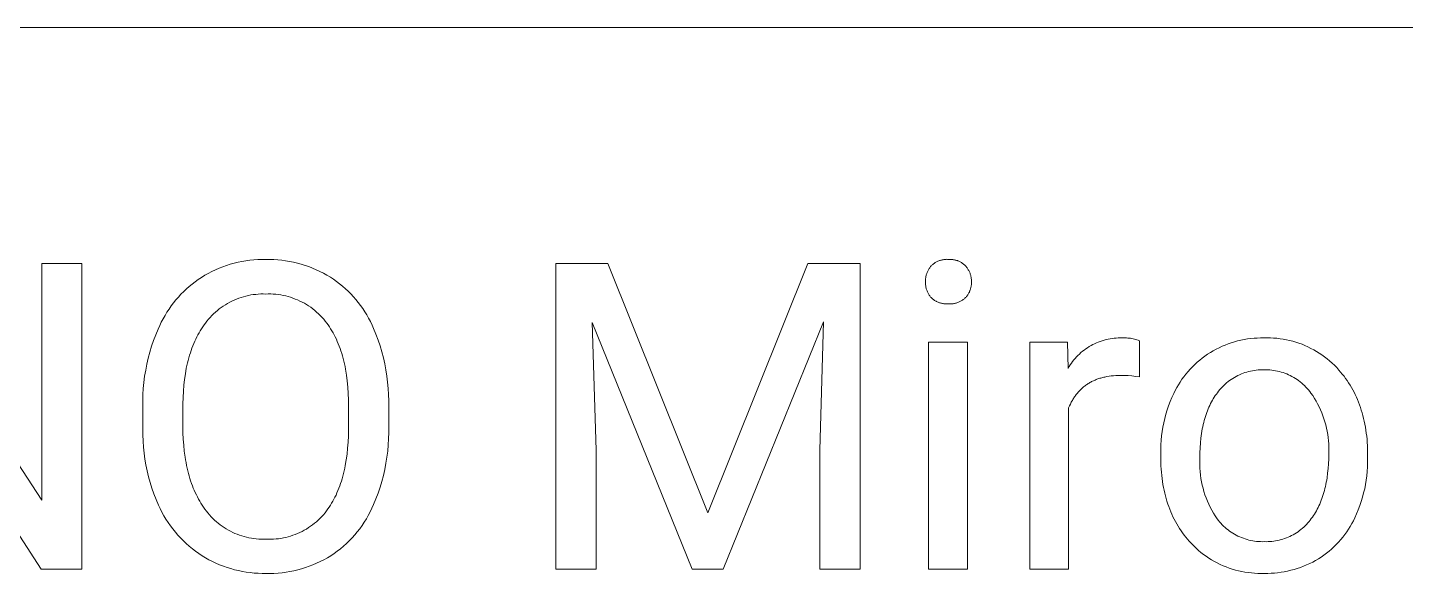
# Model space of a CAD drawing. Header units: millimetres. Extents: x 578 to 4608, y -138 to 2677.
# Drawn here: x 3459.9 to 3631.8, y 244.1 to 312.2 of the extents above; entities that cross this region are included whole.
import ezdxf

# ---------------------------------------------------------------- set-up
doc = ezdxf.new("R2010")
doc.units = ezdxf.units.MM
doc.header["$MEASUREMENT"] = 0
doc.layers.add('Domyślny', color=7, linetype='Continuous', true_color=0x000000)

msp = doc.modelspace()

# ---------------------------------------------------------------- linework, layer by layer
at = {"layer": 'Domyślny', "color": 18, "lineweight": 15, "true_color": 0x000000}
for p, q in [((4604.45, 312.23), (3085.22, 312.23)), ((3442.38, 282.76), (3461.65, 253.22)), ((3461.65, 253.22), (3461.65, 282.76)), ((3461.65, 282.76), (3466.65, 282.76)), ((3466.65, 282.76), (3466.65, 244.59)), ((3483.32, 281.98), (3483.78, 282.17)), ((3483.78, 282.17), (3484.24, 282.36)), ((3484.24, 282.36), (3484.71, 282.52)), ((3484.71, 282.52), (3485.18, 282.67)), ((3485.18, 282.67), (3485.66, 282.8)), ((3485.66, 282.8), (3486.14, 282.92)), ((3486.14, 282.92), (3486.63, 283.02)), ((3486.63, 283.02), (3487.12, 283.11)), ((3487.12, 283.11), (3487.61, 283.17)), ((3487.61, 283.17), (3488.11, 283.22)), ((3488.11, 283.22), (3488.6, 283.26)), ((3488.6, 283.26), (3489.1, 283.28)), ((3489.1, 283.28), (3489.6, 283.28)), ((3489.6, 283.28), (3490.09, 283.28)), ((3490.09, 283.28), (3490.59, 283.26)), ((3490.59, 283.26), (3491.09, 283.23)), ((3491.09, 283.23), (3491.59, 283.18)), ((3491.59, 283.18), (3492.08, 283.11)), ((3492.08, 283.11), (3492.57, 283.03)), ((3492.57, 283.03), (3493.06, 282.93)), ((3493.06, 282.93), (3493.55, 282.81)), ((3493.55, 282.81), (3494.03, 282.68)), ((3494.03, 282.68), (3494.5, 282.53)), ((3494.5, 282.53), (3494.98, 282.37)), ((3494.98, 282.37), (3495.44, 282.19)), ((3495.44, 282.19), (3495.9, 281.99)), ((3495.9, 281.99), (3496.35, 281.78)), ((3525.79, 244.58), (3525.79, 282.75)), ((3525.79, 282.75), (3532.29, 282.75)), ((3532.29, 282.75), (3544.77, 251.62)), ((3544.77, 251.62), (3557.24, 282.75)), ((3557.24, 282.75), (3563.77, 282.75)), ((3563.77, 282.75), (3563.77, 244.58)), ((3572.25, 281.89), (3572.29, 281.98)), ((3572.29, 281.98), (3572.34, 282.06)), ((3572.34, 282.06), (3572.39, 282.15)), ((3572.39, 282.15), (3572.45, 282.23)), ((3572.45, 282.23), (3572.51, 282.31)), ((3572.51, 282.31), (3572.57, 282.39)), ((3572.57, 282.39), (3572.63, 282.46)), ((3572.63, 282.46), (3572.7, 282.53)), ((3572.7, 282.53), (3572.77, 282.59)), ((3572.77, 282.59), (3572.84, 282.65)), ((3572.84, 282.65), (3572.91, 282.71)), ((3572.91, 282.71), (3572.99, 282.77)), ((3572.99, 282.77), (3573.07, 282.82)), ((3573.07, 282.82), (3573.15, 282.87)), ((3573.15, 282.87), (3573.23, 282.92)), ((3573.23, 282.92), (3573.31, 282.97)), ((3573.31, 282.97), (3573.4, 283.01)), ((3573.4, 283.01), (3573.48, 283.05)), ((3573.48, 283.05), (3573.57, 283.09)), ((3573.57, 283.09), (3573.66, 283.12)), ((3573.66, 283.12), (3573.75, 283.15)), ((3573.75, 283.15), (3573.84, 283.18)), ((3573.84, 283.18), (3573.93, 283.2)), ((3573.93, 283.2), (3574.02, 283.22)), ((3574.02, 283.22), (3574.12, 283.24)), ((3574.12, 283.24), (3574.21, 283.26)), ((3574.21, 283.26), (3574.3, 283.27)), ((3574.3, 283.27), (3574.4, 283.28)), ((3574.4, 283.28), (3574.49, 283.28)), ((3574.49, 283.28), (3574.59, 283.29)), ((3574.59, 283.29), (3574.68, 283.28)), ((3574.68, 283.28), (3574.78, 283.28)), ((3574.78, 283.28), (3574.87, 283.28)), ((3574.87, 283.28), (3574.97, 283.28)), ((3574.97, 283.28), (3575.06, 283.28)), ((3575.06, 283.28), (3575.16, 283.28)), ((3575.16, 283.28), (3575.25, 283.27)), ((3575.25, 283.27), (3575.35, 283.26)), ((3575.35, 283.26), (3575.44, 283.24)), ((3575.44, 283.24), (3575.53, 283.22)), ((3575.53, 283.22), (3575.62, 283.2)), ((3575.62, 283.2), (3575.72, 283.18)), ((3575.72, 283.18), (3575.81, 283.15)), ((3575.81, 283.15), (3575.9, 283.12)), ((3575.9, 283.12), (3575.98, 283.09)), ((3575.98, 283.09), (3576.07, 283.05)), ((3576.07, 283.05), (3576.16, 283.01)), ((3576.16, 283.01), (3576.24, 282.97)), ((3576.24, 282.97), (3576.33, 282.92)), ((3576.33, 282.92), (3576.41, 282.87)), ((3576.41, 282.87), (3576.49, 282.82)), ((3576.49, 282.82), (3576.56, 282.77)), ((3576.56, 282.77), (3576.64, 282.71)), ((3576.64, 282.71), (3576.72, 282.65)), ((3576.72, 282.65), (3576.79, 282.59)), ((3576.79, 282.59), (3576.86, 282.53)), ((3576.86, 282.53), (3576.93, 282.46)), ((3576.93, 282.46), (3576.99, 282.39)), ((3576.99, 282.39), (3577.05, 282.31)), ((3577.05, 282.31), (3577.11, 282.23)), ((3577.11, 282.23), (3577.17, 282.15)), ((3577.17, 282.15), (3577.22, 282.07)), ((3577.22, 282.07), (3577.27, 281.98)), ((3577.27, 281.98), (3577.32, 281.9)), ((3480.42, 280.2), (3480.79, 280.49)), ((3480.79, 280.49), (3481.18, 280.77)), ((3481.18, 280.77), (3481.57, 281.03)), ((3481.57, 281.03), (3482, 281.29)), ((3482, 281.29), (3482.43, 281.53)), ((3482.43, 281.53), (3482.87, 281.76)), ((3482.87, 281.76), (3483.32, 281.98)), ((3496.35, 281.78), (3496.8, 281.56)), ((3496.8, 281.56), (3497.23, 281.32)), ((3497.23, 281.32), (3497.66, 281.06)), ((3497.66, 281.06), (3498.06, 280.8)), ((3498.06, 280.8), (3498.44, 280.52)), ((3498.44, 280.52), (3498.82, 280.24)), ((3571.92, 280.67), (3571.93, 280.77)), ((3571.92, 280.57), (3571.92, 280.67)), ((3571.92, 280.47), (3571.92, 280.57)), ((3571.92, 280.38), (3571.92, 280.47)), ((3571.92, 280.28), (3571.92, 280.38)), ((3571.93, 280.18), (3571.92, 280.28)), ((3571.93, 280.77), (3571.94, 280.87)), ((3571.94, 280.87), (3571.95, 280.96)), ((3571.95, 280.96), (3571.96, 281.06)), ((3571.96, 281.06), (3571.98, 281.16)), ((3571.98, 281.16), (3572, 281.25)), ((3572, 281.25), (3572.03, 281.35)), ((3572.03, 281.35), (3572.06, 281.44)), ((3572.06, 281.44), (3572.09, 281.53)), ((3572.09, 281.53), (3572.12, 281.63)), ((3572.12, 281.63), (3572.16, 281.72)), ((3572.16, 281.72), (3572.2, 281.81)), ((3572.2, 281.81), (3572.25, 281.89)), ((3577.32, 281.9), (3577.37, 281.81)), ((3577.37, 281.81), (3577.41, 281.72)), ((3577.41, 281.72), (3577.45, 281.63)), ((3577.45, 281.63), (3577.48, 281.54)), ((3577.48, 281.54), (3577.52, 281.44)), ((3577.52, 281.44), (3577.55, 281.35)), ((3577.55, 281.35), (3577.57, 281.26)), ((3577.57, 281.26), (3577.59, 281.16)), ((3577.59, 281.16), (3577.61, 281.06)), ((3577.61, 281.06), (3577.63, 280.97)), ((3577.63, 280.97), (3577.64, 280.87)), ((3577.64, 280.87), (3577.65, 280.77)), ((3577.65, 280.77), (3577.66, 280.67)), ((3577.66, 280.67), (3577.66, 280.57)), ((3577.66, 280.57), (3577.66, 280.47)), ((3577.66, 280.47), (3577.66, 280.38)), ((3577.66, 280.38), (3577.66, 280.29)), ((3577.66, 280.29), (3577.66, 280.19)), ((3478.39, 278.21), (3478.7, 278.57)), ((3478.7, 278.57), (3479.02, 278.92)), ((3479.02, 278.92), (3479.36, 279.25)), ((3479.36, 279.25), (3479.7, 279.58)), ((3479.7, 279.58), (3480.05, 279.9)), ((3480.05, 279.9), (3480.42, 280.2)), ((3486.83, 278.62), (3486.53, 278.53)), ((3487.13, 278.7), (3486.83, 278.62)), ((3487.43, 278.77), (3487.13, 278.7)), ((3487.74, 278.83), (3487.43, 278.77)), ((3488.05, 278.88), (3487.74, 278.83)), ((3488.35, 278.91), (3488.05, 278.88)), ((3488.66, 278.94), (3488.35, 278.91)), ((3488.97, 278.96), (3488.66, 278.94)), ((3489.29, 278.96), (3488.97, 278.96)), ((3489.6, 278.95), (3489.29, 278.96)), ((3489.91, 278.96), (3489.6, 278.95)), ((3490.22, 278.96), (3489.91, 278.96)), ((3490.54, 278.94), (3490.22, 278.96)), ((3490.85, 278.92), (3490.54, 278.94)), ((3491.16, 278.88), (3490.85, 278.92)), ((3491.47, 278.84), (3491.16, 278.88)), ((3491.78, 278.78), (3491.47, 278.84)), ((3492.09, 278.71), (3491.78, 278.78)), ((3492.39, 278.63), (3492.09, 278.71)), ((3492.69, 278.54), (3492.39, 278.63)), ((3492.99, 278.44), (3492.69, 278.54)), ((3498.82, 280.24), (3499.18, 279.94)), ((3499.18, 279.94), (3499.54, 279.62)), ((3499.54, 279.62), (3499.88, 279.3)), ((3499.88, 279.3), (3500.21, 278.97)), ((3500.21, 278.97), (3500.54, 278.62)), ((3500.54, 278.62), (3500.85, 278.26)), ((3571.93, 280.08), (3571.93, 280.18)), ((3571.95, 279.99), (3571.93, 280.08)), ((3571.96, 279.89), (3571.95, 279.99)), ((3571.98, 279.8), (3571.96, 279.89)), ((3572, 279.7), (3571.98, 279.8)), ((3572.03, 279.61), (3572, 279.7)), ((3572.06, 279.51), (3572.03, 279.61)), ((3572.09, 279.42), (3572.06, 279.51)), ((3572.12, 279.33), (3572.09, 279.42)), ((3572.16, 279.24), (3572.12, 279.33)), ((3572.2, 279.15), (3572.16, 279.24)), ((3572.24, 279.06), (3572.2, 279.15)), ((3572.29, 278.98), (3572.24, 279.06)), ((3572.34, 278.89), (3572.29, 278.98)), ((3572.39, 278.81), (3572.34, 278.89)), ((3572.45, 278.73), (3572.39, 278.81)), ((3572.51, 278.65), (3572.45, 278.73)), ((3572.57, 278.58), (3572.51, 278.65)), ((3572.63, 278.5), (3572.57, 278.58)), ((3576.99, 278.57), (3576.93, 278.5)), ((3577.05, 278.64), (3576.99, 278.57)), ((3577.11, 278.72), (3577.05, 278.64)), ((3577.16, 278.79), (3577.11, 278.72)), ((3577.21, 278.87), (3577.16, 278.79)), ((3577.26, 278.95), (3577.21, 278.87)), ((3577.31, 279.03), (3577.26, 278.95)), ((3577.35, 279.12), (3577.31, 279.03)), ((3577.4, 279.2), (3577.35, 279.12)), ((3577.43, 279.29), (3577.4, 279.2)), ((3577.47, 279.37), (3577.43, 279.29)), ((3577.5, 279.46), (3577.47, 279.37)), ((3577.53, 279.55), (3577.5, 279.46)), ((3577.56, 279.64), (3577.53, 279.55)), ((3577.58, 279.73), (3577.56, 279.64)), ((3577.6, 279.82), (3577.58, 279.73)), ((3577.62, 279.91), (3577.6, 279.82)), ((3577.64, 280.01), (3577.62, 279.91)), ((3577.65, 280.1), (3577.64, 280.01)), ((3577.66, 280.19), (3577.65, 280.1)), ((3477.27, 276.68), (3477.53, 277.07)), ((3477.53, 277.07), (3477.81, 277.46)), ((3477.81, 277.46), (3478.09, 277.84)), ((3478.09, 277.84), (3478.39, 278.21)), ((3483.56, 276.9), (3483.32, 276.69)), ((3483.8, 277.09), (3483.56, 276.9)), ((3484.05, 277.28), (3483.8, 277.09)), ((3484.3, 277.45), (3484.05, 277.28)), ((3484.56, 277.62), (3484.3, 277.45)), ((3484.83, 277.78), (3484.56, 277.62)), ((3485.1, 277.93), (3484.83, 277.78)), ((3485.38, 278.07), (3485.1, 277.93)), ((3485.66, 278.2), (3485.38, 278.07)), ((3485.95, 278.32), (3485.66, 278.2)), ((3486.24, 278.43), (3485.95, 278.32)), ((3486.53, 278.53), (3486.24, 278.43)), ((3493.28, 278.33), (3492.99, 278.44)), ((3493.57, 278.21), (3493.28, 278.33)), ((3493.86, 278.08), (3493.57, 278.21)), ((3494.14, 277.94), (3493.86, 278.08)), ((3494.42, 277.79), (3494.14, 277.94)), ((3494.69, 277.63), (3494.42, 277.79)), ((3494.95, 277.47), (3494.69, 277.63)), ((3495.21, 277.29), (3494.95, 277.47)), ((3495.46, 277.1), (3495.21, 277.29)), ((3495.71, 276.91), (3495.46, 277.1)), ((3495.95, 276.7), (3495.71, 276.91)), ((3500.85, 278.26), (3501.14, 277.9)), ((3501.14, 277.9), (3501.43, 277.52)), ((3501.43, 277.52), (3501.7, 277.13)), ((3501.7, 277.13), (3501.96, 276.74)), ((3572.7, 278.44), (3572.63, 278.5)), ((3572.77, 278.38), (3572.7, 278.44)), ((3572.84, 278.32), (3572.77, 278.38)), ((3572.92, 278.26), (3572.84, 278.32)), ((3572.99, 278.2), (3572.92, 278.26)), ((3573.07, 278.15), (3572.99, 278.2)), ((3573.15, 278.1), (3573.07, 278.15)), ((3573.24, 278.06), (3573.15, 278.1)), ((3573.32, 278.01), (3573.24, 278.06)), ((3573.4, 277.97), (3573.32, 278.01)), ((3573.49, 277.93), (3573.4, 277.97)), ((3573.58, 277.9), (3573.49, 277.93)), ((3573.67, 277.87), (3573.58, 277.9)), ((3573.75, 277.84), (3573.67, 277.87)), ((3573.85, 277.81), (3573.75, 277.84)), ((3573.94, 277.79), (3573.85, 277.81)), ((3574.03, 277.77), (3573.94, 277.79)), ((3574.12, 277.75), (3574.03, 277.77)), ((3574.21, 277.74), (3574.12, 277.75)), ((3574.31, 277.73), (3574.21, 277.74)), ((3574.4, 277.72), (3574.31, 277.73)), ((3574.5, 277.72), (3574.4, 277.72)), ((3574.59, 277.72), (3574.5, 277.72)), ((3574.68, 277.72), (3574.59, 277.72)), ((3574.78, 277.72), (3574.68, 277.72)), ((3574.88, 277.72), (3574.78, 277.72)), ((3574.97, 277.72), (3574.88, 277.72)), ((3575.07, 277.72), (3574.97, 277.72)), ((3575.17, 277.72), (3575.07, 277.72)), ((3575.27, 277.73), (3575.17, 277.72)), ((3575.36, 277.74), (3575.27, 277.73)), ((3575.46, 277.76), (3575.36, 277.74)), ((3575.56, 277.78), (3575.46, 277.76)), ((3575.65, 277.8), (3575.56, 277.78)), ((3575.75, 277.82), (3575.65, 277.8)), ((3575.84, 277.85), (3575.75, 277.82)), ((3575.93, 277.88), (3575.84, 277.85)), ((3576.03, 277.92), (3575.93, 277.88)), ((3576.12, 277.96), (3576.03, 277.92)), ((3576.2, 278), (3576.12, 277.96)), ((3576.29, 278.04), (3576.2, 278)), ((3576.38, 278.09), (3576.29, 278.04)), ((3576.46, 278.14), (3576.38, 278.09)), ((3576.54, 278.19), (3576.46, 278.14)), ((3576.62, 278.25), (3576.54, 278.19)), ((3576.7, 278.31), (3576.62, 278.25)), ((3576.78, 278.37), (3576.7, 278.31)), ((3576.85, 278.44), (3576.78, 278.37)), ((3576.93, 278.5), (3576.85, 278.44)), ((3476.37, 275.01), (3476.57, 275.44)), ((3476.57, 275.44), (3476.79, 275.86)), ((3476.79, 275.86), (3477.03, 276.27)), ((3477.03, 276.27), (3477.27, 276.68)), ((3482.07, 275.32), (3481.9, 275.09)), ((3482.26, 275.56), (3482.07, 275.32)), ((3482.45, 275.8), (3482.26, 275.56)), ((3482.66, 276.04), (3482.45, 275.8)), ((3482.87, 276.26), (3482.66, 276.04)), ((3483.09, 276.48), (3482.87, 276.26)), ((3483.32, 276.69), (3483.09, 276.48)), ((3496.18, 276.49), (3495.95, 276.7)), ((3496.4, 276.27), (3496.18, 276.49)), ((3496.62, 276.04), (3496.4, 276.27)), ((3496.83, 275.81), (3496.62, 276.04)), ((3497.03, 275.57), (3496.83, 275.81)), ((3497.22, 275.32), (3497.03, 275.57)), ((3497.39, 275.09), (3497.22, 275.32)), ((3501.96, 276.74), (3502.21, 276.34)), ((3502.21, 276.34), (3502.44, 275.92)), ((3502.44, 275.92), (3502.66, 275.5)), ((3502.66, 275.5), (3502.87, 275.08)), ((3542.82, 244.58), (3530.33, 275.41)), ((3530.33, 275.41), (3530.83, 259.45)), ((3559.21, 275.49), (3546.68, 244.58)), ((3558.74, 259.45), (3559.21, 275.49)), ((3461.59, 244.59), (3442.38, 273.99)), ((3475.61, 273.15), (3475.88, 273.87)), ((3475.88, 273.87), (3476.18, 274.58)), ((3476.18, 274.58), (3476.37, 275.01)), ((3481, 273.6), (3480.87, 273.33)), ((3481.14, 273.86), (3481, 273.6)), ((3481.28, 274.12), (3481.14, 273.86)), ((3481.42, 274.37), (3481.28, 274.12)), ((3481.58, 274.62), (3481.42, 274.37)), ((3481.74, 274.86), (3481.58, 274.62)), ((3481.9, 275.09), (3481.74, 274.86)), ((3497.55, 274.85), (3497.39, 275.09)), ((3497.7, 274.61), (3497.55, 274.85)), ((3497.86, 274.37), (3497.7, 274.61)), ((3498, 274.11), (3497.86, 274.37)), ((3498.14, 273.85), (3498, 274.11)), ((3498.28, 273.59), (3498.14, 273.85)), ((3498.41, 273.31), (3498.28, 273.59)), ((3502.87, 275.08), (3503.06, 274.65)), ((3503.06, 274.65), (3503.35, 273.93)), ((3503.35, 273.93), (3503.62, 273.2)), ((3594.96, 273.36), (3595.21, 273.4)), ((3595.21, 273.4), (3595.47, 273.43)), ((3595.47, 273.43), (3595.72, 273.45)), ((3595.72, 273.45), (3595.98, 273.47)), ((3595.98, 273.47), (3596.23, 273.47)), ((3596.23, 273.47), (3596.48, 273.47)), ((3596.48, 273.47), (3596.65, 273.48)), ((3596.65, 273.48), (3596.82, 273.48)), ((3596.82, 273.48), (3596.99, 273.47)), ((3596.99, 273.47), (3597.16, 273.46)), ((3597.16, 273.46), (3597.33, 273.44)), ((3597.33, 273.44), (3597.49, 273.42)), ((3597.49, 273.42), (3597.66, 273.39)), ((3597.66, 273.39), (3597.83, 273.36)), ((3612.1, 273.34), (3612.51, 273.39)), ((3612.51, 273.39), (3612.92, 273.43)), ((3612.92, 273.43), (3613.33, 273.46)), ((3613.33, 273.46), (3613.74, 273.47)), ((3613.74, 273.47), (3614.15, 273.47)), ((3614.15, 273.47), (3614.56, 273.48)), ((3614.56, 273.48), (3614.96, 273.47)), ((3614.96, 273.47), (3615.37, 273.45)), ((3615.37, 273.45), (3615.77, 273.42)), ((3615.77, 273.42), (3616.17, 273.37)), ((3474.94, 270.94), (3475.14, 271.69)), ((3475.14, 271.69), (3475.36, 272.42)), ((3475.36, 272.42), (3475.61, 273.15)), ((3480.29, 271.91), (3480.19, 271.61)), ((3480.39, 272.21), (3480.29, 271.91)), ((3480.5, 272.5), (3480.39, 272.21)), ((3480.62, 272.78), (3480.5, 272.5)), ((3480.74, 273.06), (3480.62, 272.78)), ((3480.87, 273.33), (3480.74, 273.06)), ((3498.53, 273.03), (3498.41, 273.31)), ((3498.65, 272.75), (3498.53, 273.03)), ((3498.77, 272.46), (3498.65, 272.75)), ((3498.88, 272.16), (3498.77, 272.46)), ((3498.98, 271.85), (3498.88, 272.16)), ((3499.08, 271.54), (3498.98, 271.85)), ((3503.62, 273.2), (3503.86, 272.47)), ((3503.86, 272.47), (3504.08, 271.73)), ((3504.08, 271.73), (3504.28, 270.98)), ((3572.32, 244.59), (3572.32, 272.95)), ((3572.32, 272.95), (3577.17, 272.95)), ((3577.17, 272.95), (3577.17, 244.59)), ((3584.93, 244.59), (3584.93, 272.95)), ((3584.93, 272.95), (3589.64, 272.95)), ((3589.64, 272.95), (3589.72, 269.67)), ((3591.33, 271.63), (3591.52, 271.8)), ((3591.52, 271.8), (3591.72, 271.95)), ((3591.72, 271.95), (3591.93, 272.1)), ((3591.93, 272.1), (3592.14, 272.25)), ((3592.14, 272.25), (3592.36, 272.38)), ((3592.36, 272.38), (3592.58, 272.51)), ((3592.58, 272.51), (3592.8, 272.63)), ((3592.8, 272.63), (3593.03, 272.74)), ((3593.03, 272.74), (3593.26, 272.85)), ((3593.26, 272.85), (3593.49, 272.95)), ((3593.49, 272.95), (3593.73, 273.04)), ((3593.73, 273.04), (3593.97, 273.12)), ((3593.97, 273.12), (3594.22, 273.19)), ((3594.22, 273.19), (3594.46, 273.26)), ((3594.46, 273.26), (3594.71, 273.31)), ((3594.71, 273.31), (3594.96, 273.36)), ((3597.83, 273.36), (3597.99, 273.32)), ((3597.99, 273.32), (3598.15, 273.27)), ((3598.15, 273.27), (3598.31, 273.22)), ((3598.31, 273.22), (3598.47, 273.17)), ((3598.47, 273.17), (3598.63, 273.11)), ((3598.63, 273.11), (3598.63, 268.6)), ((3607.47, 271.66), (3607.83, 271.87)), ((3607.83, 271.87), (3608.19, 272.07)), ((3608.19, 272.07), (3608.56, 272.25)), ((3608.56, 272.25), (3608.93, 272.42)), ((3608.93, 272.42), (3609.31, 272.58)), ((3609.31, 272.58), (3609.7, 272.73)), ((3609.7, 272.73), (3610.09, 272.86)), ((3610.09, 272.86), (3610.48, 272.99)), ((3610.48, 272.99), (3610.88, 273.09)), ((3610.88, 273.09), (3611.28, 273.19)), ((3611.28, 273.19), (3611.69, 273.27)), ((3611.69, 273.27), (3612.1, 273.34)), ((3616.17, 273.37), (3616.57, 273.31)), ((3616.57, 273.31), (3616.97, 273.24)), ((3616.97, 273.24), (3617.36, 273.15)), ((3617.36, 273.15), (3617.76, 273.05)), ((3617.76, 273.05), (3618.14, 272.94)), ((3618.14, 272.94), (3618.53, 272.81)), ((3618.53, 272.81), (3618.91, 272.67)), ((3618.91, 272.67), (3619.28, 272.51)), ((3619.28, 272.51), (3619.65, 272.35)), ((3619.65, 272.35), (3620.01, 272.17)), ((3620.01, 272.17), (3620.37, 271.98)), ((3620.37, 271.98), (3620.72, 271.78)), ((3620.72, 271.78), (3621.06, 271.56)), ((3474.62, 269.44), (3474.77, 270.19)), ((3474.77, 270.19), (3474.94, 270.94)), ((3479.76, 270.02), (3479.69, 269.69)), ((3479.84, 270.35), (3479.76, 270.02)), ((3479.92, 270.67), (3479.84, 270.35)), ((3480, 270.99), (3479.92, 270.67)), ((3480.09, 271.3), (3480, 270.99)), ((3480.19, 271.61), (3480.09, 271.3)), ((3499.17, 271.23), (3499.08, 271.54)), ((3499.26, 270.91), (3499.17, 271.23)), ((3499.34, 270.58), (3499.26, 270.91)), ((3499.42, 270.24), (3499.34, 270.58)), ((3499.49, 269.9), (3499.42, 270.24)), ((3504.28, 270.98), (3504.45, 270.23)), ((3504.45, 270.23), (3504.59, 269.47)), ((3589.85, 269.89), (3589.99, 270.11)), ((3589.99, 270.11), (3590.13, 270.32)), ((3590.13, 270.32), (3590.28, 270.52)), ((3590.28, 270.52), (3590.44, 270.72)), ((3590.44, 270.72), (3590.61, 270.91)), ((3590.61, 270.91), (3590.78, 271.1)), ((3590.78, 271.1), (3590.95, 271.29)), ((3590.95, 271.29), (3591.14, 271.46)), ((3591.14, 271.46), (3591.33, 271.63)), ((3605.24, 269.87), (3605.53, 270.16)), ((3605.53, 270.16), (3605.83, 270.44)), ((3605.83, 270.44), (3606.15, 270.7)), ((3606.15, 270.7), (3606.46, 270.96)), ((3606.46, 270.96), (3606.79, 271.2)), ((3606.79, 271.2), (3607.13, 271.44)), ((3607.13, 271.44), (3607.47, 271.66)), ((3621.06, 271.56), (3621.4, 271.34)), ((3621.4, 271.34), (3621.73, 271.1)), ((3621.73, 271.1), (3622.05, 270.85)), ((3622.05, 270.85), (3622.36, 270.59)), ((3622.36, 270.59), (3622.66, 270.33)), ((3622.66, 270.33), (3622.95, 270.05)), ((3622.95, 270.05), (3623.24, 269.76)), ((3474.4, 267.92), (3474.49, 268.68)), ((3474.49, 268.68), (3474.62, 269.44)), ((3479.47, 268.29), (3479.38, 267.56)), ((3479.57, 269), (3479.47, 268.29)), ((3479.69, 269.69), (3479.57, 269)), ((3499.56, 269.55), (3499.49, 269.9)), ((3499.68, 268.84), (3499.56, 269.55)), ((3499.77, 268.1), (3499.68, 268.84)), ((3504.59, 269.47), (3504.72, 268.7)), ((3504.72, 268.7), (3504.81, 267.94)), ((3589.72, 269.67), (3589.85, 269.89)), ((3593.21, 268.26), (3593.1, 268.21)), ((3593.32, 268.31), (3593.21, 268.26)), ((3593.44, 268.35), (3593.32, 268.31)), ((3593.56, 268.39), (3593.44, 268.35)), ((3593.68, 268.43), (3593.56, 268.39)), ((3593.8, 268.46), (3593.68, 268.43)), ((3593.92, 268.5), (3593.8, 268.46)), ((3594.05, 268.53), (3593.92, 268.5)), ((3594.17, 268.56), (3594.05, 268.53)), ((3594.3, 268.59), (3594.17, 268.56)), ((3594.56, 268.64), (3594.3, 268.59)), ((3594.83, 268.69), (3594.56, 268.64)), ((3595.1, 268.72), (3594.83, 268.69)), ((3595.38, 268.75), (3595.1, 268.72)), ((3595.66, 268.77), (3595.38, 268.75)), ((3595.95, 268.78), (3595.66, 268.77)), ((3596.24, 268.79), (3595.95, 268.78)), ((3596.72, 268.78), (3596.24, 268.79)), ((3597.2, 268.76), (3596.72, 268.78)), ((3597.68, 268.72), (3597.2, 268.76)), ((3598.16, 268.67), (3597.68, 268.72)), ((3598.63, 268.6), (3598.16, 268.67)), ((3603.71, 267.96), (3603.93, 268.3)), ((3603.93, 268.3), (3604.17, 268.63)), ((3604.17, 268.63), (3604.43, 268.95)), ((3604.43, 268.95), (3604.69, 269.27)), ((3604.69, 269.27), (3604.96, 269.58)), ((3604.96, 269.58), (3605.24, 269.87)), ((3610.07, 268.29), (3609.88, 268.15)), ((3610.27, 268.42), (3610.07, 268.29)), ((3610.48, 268.54), (3610.27, 268.42)), ((3610.69, 268.66), (3610.48, 268.54)), ((3610.9, 268.77), (3610.69, 268.66)), ((3611.12, 268.87), (3610.9, 268.77)), ((3611.34, 268.97), (3611.12, 268.87)), ((3611.56, 269.06), (3611.34, 268.97)), ((3611.79, 269.14), (3611.56, 269.06)), ((3612.02, 269.21), (3611.79, 269.14)), ((3612.25, 269.27), (3612.02, 269.21)), ((3612.48, 269.33), (3612.25, 269.27)), ((3612.72, 269.37), (3612.48, 269.33)), ((3612.96, 269.41), (3612.72, 269.37)), ((3613.2, 269.44), (3612.96, 269.41)), ((3613.43, 269.47), (3613.2, 269.44)), ((3613.67, 269.48), (3613.43, 269.47)), ((3613.91, 269.49), (3613.67, 269.48)), ((3614.15, 269.49), (3613.91, 269.49)), ((3614.4, 269.49), (3614.15, 269.49)), ((3614.64, 269.48), (3614.4, 269.49)), ((3614.88, 269.47), (3614.64, 269.48)), ((3615.13, 269.45), (3614.88, 269.47)), ((3615.37, 269.42), (3615.13, 269.45)), ((3615.61, 269.38), (3615.37, 269.42)), ((3615.84, 269.33), (3615.61, 269.38)), ((3616.08, 269.27), (3615.84, 269.33)), ((3616.32, 269.21), (3616.08, 269.27)), ((3616.55, 269.14), (3616.32, 269.21)), ((3616.78, 269.06), (3616.55, 269.14)), ((3617, 268.97), (3616.78, 269.06)), ((3617.23, 268.87), (3617, 268.97)), ((3617.45, 268.77), (3617.23, 268.87)), ((3617.66, 268.66), (3617.45, 268.77)), ((3617.88, 268.54), (3617.66, 268.66)), ((3618.08, 268.41), (3617.88, 268.54)), ((3618.29, 268.28), (3618.08, 268.41)), ((3618.49, 268.14), (3618.29, 268.28)), ((3623.24, 269.76), (3623.51, 269.46)), ((3623.51, 269.46), (3623.73, 269.21)), ((3623.73, 269.21), (3623.94, 268.95)), ((3623.94, 268.95), (3624.15, 268.68)), ((3624.15, 268.68), (3624.35, 268.42)), ((3624.35, 268.42), (3624.54, 268.14)), ((3474.27, 266.39), (3474.32, 267.15)), ((3474.32, 267.15), (3474.4, 267.92)), ((3479.32, 266.81), (3479.28, 266.03)), ((3479.38, 267.56), (3479.32, 266.81)), ((3499.85, 267.34), (3499.77, 268.1)), ((3499.9, 266.55), (3499.85, 267.34)), ((3499.93, 265.74), (3499.9, 266.55)), ((3504.81, 267.94), (3504.88, 267.17)), ((3504.88, 267.17), (3504.93, 266.4)), ((3590.89, 266.59), (3590.81, 266.5)), ((3590.97, 266.69), (3590.89, 266.59)), ((3591.05, 266.78), (3590.97, 266.69)), ((3591.13, 266.86), (3591.05, 266.78)), ((3591.22, 266.95), (3591.13, 266.86)), ((3591.3, 267.04), (3591.22, 266.95)), ((3591.39, 267.12), (3591.3, 267.04)), ((3591.48, 267.2), (3591.39, 267.12)), ((3591.57, 267.28), (3591.48, 267.2)), ((3591.66, 267.35), (3591.57, 267.28)), ((3591.75, 267.43), (3591.66, 267.35)), ((3591.85, 267.5), (3591.75, 267.43)), ((3591.94, 267.57), (3591.85, 267.5)), ((3592.04, 267.64), (3591.94, 267.57)), ((3592.14, 267.71), (3592.04, 267.64)), ((3592.24, 267.77), (3592.14, 267.71)), ((3592.34, 267.83), (3592.24, 267.77)), ((3592.44, 267.89), (3592.34, 267.83)), ((3592.55, 267.95), (3592.44, 267.89)), ((3592.66, 268.01), (3592.55, 267.95)), ((3592.76, 268.06), (3592.66, 268.01)), ((3592.87, 268.12), (3592.76, 268.06)), ((3592.98, 268.17), (3592.87, 268.12)), ((3593.1, 268.21), (3592.98, 268.17)), ((3602.68, 266.03), (3602.91, 266.53)), ((3602.91, 266.53), (3603.09, 266.9)), ((3603.09, 266.9), (3603.28, 267.26)), ((3603.28, 267.26), (3603.49, 267.61)), ((3603.49, 267.61), (3603.71, 267.96)), ((3608.36, 266.63), (3608.22, 266.45)), ((3608.5, 266.82), (3608.36, 266.63)), ((3608.65, 267.01), (3608.5, 266.82)), ((3608.81, 267.19), (3608.65, 267.01)), ((3608.97, 267.36), (3608.81, 267.19)), ((3609.14, 267.53), (3608.97, 267.36)), ((3609.32, 267.7), (3609.14, 267.53)), ((3609.5, 267.85), (3609.32, 267.7)), ((3609.69, 268.01), (3609.5, 267.85)), ((3609.88, 268.15), (3609.69, 268.01)), ((3618.68, 267.99), (3618.49, 268.14)), ((3618.87, 267.83), (3618.68, 267.99)), ((3619.05, 267.67), (3618.87, 267.83)), ((3619.23, 267.51), (3619.05, 267.67)), ((3619.4, 267.33), (3619.23, 267.51)), ((3619.56, 267.16), (3619.4, 267.33)), ((3619.72, 266.97), (3619.56, 267.16)), ((3619.87, 266.78), (3619.72, 266.97)), ((3620.02, 266.59), (3619.87, 266.78)), ((3620.25, 266.26), (3620.02, 266.59)), ((3624.54, 268.14), (3624.73, 267.86)), ((3624.73, 267.86), (3624.91, 267.58)), ((3624.91, 267.58), (3625.08, 267.29)), ((3625.08, 267.29), (3625.24, 267)), ((3625.24, 267), (3625.4, 266.7)), ((3625.4, 266.7), (3625.55, 266.39)), ((3474.25, 265.62), (3474.27, 266.39)), ((3474.26, 264.85), (3474.25, 265.62)), ((3474.26, 262.1), (3474.26, 264.85)), ((3479.28, 266.03), (3479.26, 265.24)), ((3479.26, 265.24), (3479.26, 262.43)), ((3499.94, 264.9), (3499.93, 265.74)), ((3499.94, 262.07), (3499.94, 264.9)), ((3504.93, 266.4), (3504.95, 265.62)), ((3504.95, 265.62), (3504.95, 264.85)), ((3504.95, 264.85), (3504.95, 262.43)), ((3589.88, 264.97), (3589.77, 264.72)), ((3590, 265.21), (3589.88, 264.97)), ((3590.12, 265.45), (3590, 265.21)), ((3590.18, 265.56), (3590.12, 265.45)), ((3590.25, 265.67), (3590.18, 265.56)), ((3590.31, 265.78), (3590.25, 265.67)), ((3590.38, 265.89), (3590.31, 265.78)), ((3590.45, 266), (3590.38, 265.89)), ((3590.52, 266.1), (3590.45, 266)), ((3590.59, 266.2), (3590.52, 266.1)), ((3590.66, 266.3), (3590.59, 266.2)), ((3590.74, 266.4), (3590.66, 266.3)), ((3590.81, 266.5), (3590.74, 266.4)), ((3602.09, 264.48), (3602.27, 265)), ((3602.27, 265), (3602.47, 265.52)), ((3602.47, 265.52), (3602.68, 266.03)), ((3607.29, 264.83), (3607.2, 264.61)), ((3607.4, 265.05), (3607.29, 264.83)), ((3607.5, 265.27), (3607.4, 265.05)), ((3607.61, 265.48), (3607.5, 265.27)), ((3607.72, 265.68), (3607.61, 265.48)), ((3607.84, 265.88), (3607.72, 265.68)), ((3607.96, 266.07), (3607.84, 265.88)), ((3608.09, 266.26), (3607.96, 266.07)), ((3608.22, 266.45), (3608.09, 266.26)), ((3620.46, 265.92), (3620.25, 266.26)), ((3620.67, 265.57), (3620.46, 265.92)), ((3620.86, 265.22), (3620.67, 265.57)), ((3621.04, 264.86), (3620.86, 265.22)), ((3621.21, 264.5), (3621.04, 264.86)), ((3625.55, 266.39), (3625.7, 266.08)), ((3625.7, 266.08), (3625.83, 265.77)), ((3625.83, 265.77), (3625.96, 265.45)), ((3625.96, 265.45), (3626.09, 265.12)), ((3626.09, 265.12), (3626.2, 264.79)), ((3626.2, 264.79), (3626.31, 264.45)), ((3589.77, 264.72), (3589.77, 244.59)), ((3601.66, 262.88), (3601.79, 263.41)), ((3601.79, 263.41), (3601.93, 263.95)), ((3601.93, 263.95), (3602.09, 264.48)), ((3606.71, 263.16), (3606.64, 262.91)), ((3606.78, 263.42), (3606.71, 263.16)), ((3606.85, 263.67), (3606.78, 263.42)), ((3606.93, 263.91), (3606.85, 263.67)), ((3607.02, 264.15), (3606.93, 263.91)), ((3607.11, 264.38), (3607.02, 264.15)), ((3607.2, 264.61), (3607.11, 264.38)), ((3621.37, 264.13), (3621.21, 264.5)), ((3621.52, 263.76), (3621.37, 264.13)), ((3621.65, 263.38), (3621.52, 263.76)), ((3621.77, 263), (3621.65, 263.38)), ((3626.31, 264.45), (3626.41, 264.11)), ((3626.41, 264.11), (3626.51, 263.77)), ((3626.51, 263.77), (3626.6, 263.41)), ((3626.6, 263.41), (3626.68, 263.06)), ((3474.26, 261.35), (3474.26, 262.1)), ((3479.26, 262.43), (3479.27, 261.62)), ((3479.27, 261.62), (3479.31, 260.83)), ((3499.92, 261.25), (3499.94, 262.07)), ((3504.95, 261.66), (3504.93, 260.89)), ((3504.95, 262.43), (3504.95, 261.66)), ((3601.39, 261.24), (3601.46, 261.79)), ((3601.46, 261.79), (3601.55, 262.33)), ((3601.55, 262.33), (3601.66, 262.88)), ((3606.37, 261.54), (3606.29, 260.97)), ((3606.42, 261.83), (3606.37, 261.54)), ((3606.47, 262.1), (3606.42, 261.83)), ((3606.52, 262.38), (3606.47, 262.1)), ((3606.58, 262.64), (3606.52, 262.38)), ((3606.64, 262.91), (3606.58, 262.64)), ((3621.88, 262.61), (3621.77, 263)), ((3621.97, 262.22), (3621.88, 262.61)), ((3622.05, 261.83), (3621.97, 262.22)), ((3622.12, 261.43), (3622.05, 261.83)), ((3622.17, 261.03), (3622.12, 261.43)), ((3626.68, 263.06), (3626.75, 262.69)), ((3626.75, 262.69), (3626.82, 262.33)), ((3626.82, 262.33), (3626.88, 261.96)), ((3626.88, 261.96), (3626.93, 261.58)), ((3626.93, 261.58), (3626.98, 261.19)), ((3474.29, 260.59), (3474.26, 261.35)), ((3474.34, 259.84), (3474.29, 260.59)), ((3474.42, 259.1), (3474.34, 259.84)), ((3479.31, 260.83), (3479.36, 260.07)), ((3479.36, 260.07), (3479.43, 259.32)), ((3499.74, 258.95), (3499.82, 259.69)), ((3499.82, 259.69), (3499.88, 260.46)), ((3499.88, 260.46), (3499.92, 261.25)), ((3504.89, 260.12), (3504.82, 259.35)), ((3504.93, 260.89), (3504.89, 260.12)), ((3601.28, 259.58), (3601.3, 260.14)), ((3601.3, 260.14), (3601.34, 260.69)), ((3601.34, 260.69), (3601.39, 261.24)), ((3606.19, 259.75), (3606.16, 259.11)), ((3606.23, 260.37), (3606.19, 259.75)), ((3606.29, 260.97), (3606.23, 260.37)), ((3622.21, 260.63), (3622.17, 261.03)), ((3622.24, 260.23), (3622.21, 260.63)), ((3622.26, 259.83), (3622.24, 260.23)), ((3622.26, 259.43), (3622.26, 259.83)), ((3626.98, 261.19), (3627.02, 260.81)), ((3627.02, 260.81), (3627.05, 260.41)), ((3627.05, 260.41), (3627.07, 260.02)), ((3627.07, 260.02), (3627.09, 259.61)), ((3474.52, 258.35), (3474.42, 259.1)), ((3474.65, 257.61), (3474.52, 258.35)), ((3479.43, 259.32), (3479.53, 258.6)), ((3479.53, 258.6), (3479.59, 258.24)), ((3479.59, 258.24), (3479.65, 257.9)), ((3499.52, 257.53), (3499.64, 258.23)), ((3499.64, 258.23), (3499.74, 258.95)), ((3504.72, 258.58), (3504.6, 257.82)), ((3504.82, 259.35), (3504.72, 258.58)), ((3530.83, 259.45), (3530.83, 244.58)), ((3558.74, 244.58), (3558.74, 259.45)), ((3601.28, 259.03), (3601.28, 259.58)), ((3601.28, 258.7), (3601.28, 259.03)), ((3601.3, 257.88), (3601.28, 258.7)), ((3606.16, 258.45), (3606.14, 258.03)), ((3606.14, 258.03), (3606.14, 257.61)), ((3606.16, 259.11), (3606.16, 258.45)), ((3622.21, 257.76), (3622.24, 258.39)), ((3622.24, 258.39), (3622.25, 259.03)), ((3622.25, 259.03), (3622.26, 259.43)), ((3627.09, 259.61), (3627.1, 258.79)), ((3627.1, 258.79), (3627.1, 258.45)), ((3627.1, 258.45), (3627.1, 257.91)), ((3474.8, 256.87), (3474.65, 257.61)), ((3474.98, 256.14), (3474.8, 256.87)), ((3479.65, 257.9), (3479.72, 257.55)), ((3479.72, 257.55), (3479.79, 257.22)), ((3479.79, 257.22), (3479.87, 256.89)), ((3479.87, 256.89), (3479.95, 256.56)), ((3479.95, 256.56), (3480.04, 256.24)), ((3480.04, 256.24), (3480.13, 255.93)), ((3499.13, 255.89), (3499.22, 256.21)), ((3499.22, 256.21), (3499.3, 256.53)), ((3499.3, 256.53), (3499.38, 256.86)), ((3499.38, 256.86), (3499.45, 257.19)), ((3499.45, 257.19), (3499.52, 257.53)), ((3504.28, 256.31), (3504.08, 255.56)), ((3504.45, 257.06), (3504.28, 256.31)), ((3504.6, 257.82), (3504.45, 257.06)), ((3601.31, 257.48), (3601.3, 257.88)), ((3601.34, 257.08), (3601.31, 257.48)), ((3601.37, 256.69), (3601.34, 257.08)), ((3601.41, 256.31), (3601.37, 256.69)), ((3601.45, 255.92), (3601.41, 256.31)), ((3606.14, 257.61), (3606.16, 257.19)), ((3606.16, 257.19), (3606.19, 256.77)), ((3606.19, 256.77), (3606.23, 256.35)), ((3606.23, 256.35), (3606.29, 255.93)), ((3622.03, 256), (3622.11, 256.57)), ((3622.11, 256.57), (3622.17, 257.16)), ((3622.17, 257.16), (3622.21, 257.76)), ((3627, 256.27), (3626.93, 255.72)), ((3627.05, 256.81), (3627, 256.27)), ((3627.09, 257.36), (3627.05, 256.81)), ((3627.1, 257.91), (3627.09, 257.36)), ((3475.18, 255.42), (3474.98, 256.14)), ((3475.4, 254.7), (3475.18, 255.42)), ((3475.65, 253.99), (3475.4, 254.7)), ((3480.13, 255.93), (3480.23, 255.62)), ((3480.23, 255.62), (3480.34, 255.31)), ((3480.34, 255.31), (3480.45, 255.02)), ((3480.45, 255.02), (3480.56, 254.72)), ((3480.56, 254.72), (3480.68, 254.44)), ((3498.61, 254.4), (3498.72, 254.69)), ((3498.72, 254.69), (3498.83, 254.98)), ((3498.83, 254.98), (3498.94, 255.28)), ((3498.94, 255.28), (3499.04, 255.58)), ((3499.04, 255.58), (3499.13, 255.89)), ((3503.86, 254.82), (3503.62, 254.09)), ((3504.08, 255.56), (3503.86, 254.82)), ((3601.51, 255.55), (3601.45, 255.92)), ((3601.56, 255.18), (3601.51, 255.55)), ((3601.63, 254.81), (3601.56, 255.18)), ((3601.7, 254.46), (3601.63, 254.81)), ((3606.29, 255.93), (3606.37, 255.51)), ((3606.37, 255.51), (3606.45, 255.1)), ((3606.45, 255.1), (3606.56, 254.69)), ((3606.56, 254.69), (3606.67, 254.29)), ((3621.7, 254.4), (3621.77, 254.65)), ((3621.77, 254.65), (3621.83, 254.91)), ((3621.83, 254.91), (3621.89, 255.18)), ((3621.89, 255.18), (3621.94, 255.45)), ((3621.94, 255.45), (3621.99, 255.72)), ((3621.99, 255.72), (3622.03, 256)), ((3626.73, 254.64), (3626.6, 254.11)), ((3626.84, 255.18), (3626.73, 254.64)), ((3626.93, 255.72), (3626.84, 255.18)), ((3475.92, 253.29), (3475.65, 253.99)), ((3476.22, 252.6), (3475.92, 253.29)), ((3480.68, 254.44), (3480.81, 254.16)), ((3480.81, 254.16), (3480.94, 253.88)), ((3480.94, 253.88), (3481.08, 253.61)), ((3481.08, 253.61), (3481.22, 253.34)), ((3481.22, 253.34), (3481.37, 253.08)), ((3481.37, 253.08), (3481.52, 252.83)), ((3481.52, 252.83), (3481.68, 252.58)), ((3497.67, 252.58), (3497.82, 252.82)), ((3497.82, 252.82), (3497.97, 253.07)), ((3497.97, 253.07), (3498.1, 253.32)), ((3498.1, 253.32), (3498.24, 253.58)), ((3498.24, 253.58), (3498.37, 253.85)), ((3498.37, 253.85), (3498.49, 254.13)), ((3498.49, 254.13), (3498.61, 254.4)), ((3503.35, 253.36), (3503.06, 252.65)), ((3503.62, 254.09), (3503.35, 253.36)), ((3601.78, 254.1), (3601.7, 254.46)), ((3601.87, 253.75), (3601.78, 254.1)), ((3601.96, 253.41), (3601.87, 253.75)), ((3602.06, 253.07), (3601.96, 253.41)), ((3602.17, 252.73), (3602.06, 253.07)), ((3606.67, 254.29), (3606.8, 253.88)), ((3606.8, 253.88), (3606.95, 253.49)), ((3606.95, 253.49), (3607.11, 253.1)), ((3607.11, 253.1), (3607.28, 252.71)), ((3621.12, 252.73), (3621.22, 252.96)), ((3621.22, 252.96), (3621.31, 253.19)), ((3621.31, 253.19), (3621.4, 253.42)), ((3621.4, 253.42), (3621.48, 253.66)), ((3621.48, 253.66), (3621.56, 253.9)), ((3621.56, 253.9), (3621.63, 254.15)), ((3621.63, 254.15), (3621.7, 254.4)), ((3626.3, 253.06), (3626.13, 252.54)), ((3626.46, 253.58), (3626.3, 253.06)), ((3626.6, 254.11), (3626.46, 253.58)), ((3476.43, 252.15), (3476.22, 252.6)), ((3476.65, 251.7), (3476.43, 252.15)), ((3476.9, 251.27), (3476.65, 251.7)), ((3477.15, 250.84), (3476.9, 251.27)), ((3481.68, 252.58), (3481.84, 252.34)), ((3481.84, 252.34), (3482.01, 252.1)), ((3482.01, 252.1), (3482.19, 251.85)), ((3482.19, 251.85), (3482.38, 251.61)), ((3482.38, 251.61), (3482.58, 251.38)), ((3482.58, 251.38), (3482.79, 251.15)), ((3482.79, 251.15), (3483, 250.93)), ((3496.38, 250.95), (3496.6, 251.17)), ((3496.6, 251.17), (3496.8, 251.4)), ((3496.8, 251.4), (3497, 251.64)), ((3497, 251.64), (3497.19, 251.88)), ((3497.19, 251.88), (3497.36, 252.11)), ((3497.36, 252.11), (3497.52, 252.34)), ((3497.52, 252.34), (3497.67, 252.58)), ((3502.4, 251.31), (3502.16, 250.88)), ((3502.64, 251.75), (3502.4, 251.31)), ((3502.85, 252.2), (3502.64, 251.75)), ((3503.06, 252.65), (3502.85, 252.2)), ((3602.29, 252.4), (3602.17, 252.73)), ((3602.41, 252.08), (3602.29, 252.4)), ((3602.54, 251.76), (3602.41, 252.08)), ((3602.67, 251.45), (3602.54, 251.76)), ((3602.81, 251.14), (3602.67, 251.45)), ((3602.96, 250.84), (3602.81, 251.14)), ((3607.28, 252.71), (3607.46, 252.33)), ((3607.46, 252.33), (3607.66, 251.96)), ((3607.66, 251.96), (3607.87, 251.59)), ((3607.87, 251.59), (3608.09, 251.24)), ((3608.09, 251.24), (3608.33, 250.88)), ((3620.07, 250.91), (3620.21, 251.1)), ((3620.21, 251.1), (3620.34, 251.29)), ((3620.34, 251.29), (3620.46, 251.48)), ((3620.46, 251.48), (3620.58, 251.68)), ((3620.58, 251.68), (3620.7, 251.88)), ((3620.7, 251.88), (3620.81, 252.09)), ((3620.81, 252.09), (3620.92, 252.3)), ((3620.92, 252.3), (3621.02, 252.51)), ((3621.02, 252.51), (3621.12, 252.73)), ((3625.72, 251.52), (3625.49, 251.02)), ((3625.93, 252.02), (3625.72, 251.52)), ((3626.13, 252.54), (3625.93, 252.02)), ((3477.42, 250.43), (3477.15, 250.84)), ((3477.71, 250.02), (3477.42, 250.43)), ((3478, 249.62), (3477.71, 250.02)), ((3478.32, 249.23), (3478, 249.62)), ((3483, 250.93), (3483.22, 250.72)), ((3483.22, 250.72), (3483.45, 250.52)), ((3483.45, 250.52), (3483.68, 250.32)), ((3483.68, 250.32), (3483.92, 250.13)), ((3483.92, 250.13), (3484.17, 249.95)), ((3484.17, 249.95), (3484.42, 249.78)), ((3484.42, 249.78), (3484.68, 249.62)), ((3484.68, 249.62), (3484.94, 249.47)), ((3484.94, 249.47), (3485.21, 249.32)), ((3485.21, 249.32), (3485.49, 249.19)), ((3494.13, 249.31), (3494.41, 249.46)), ((3494.41, 249.46), (3494.68, 249.61)), ((3494.68, 249.61), (3494.94, 249.78)), ((3494.94, 249.78), (3495.19, 249.95)), ((3495.19, 249.95), (3495.45, 250.13)), ((3495.45, 250.13), (3495.69, 250.32)), ((3495.69, 250.32), (3495.93, 250.52)), ((3495.93, 250.52), (3496.16, 250.73)), ((3496.16, 250.73), (3496.38, 250.95)), ((3501.32, 249.64), (3501.02, 249.25)), ((3501.62, 250.05), (3501.32, 249.64)), ((3501.89, 250.46), (3501.62, 250.05)), ((3502.16, 250.88), (3501.89, 250.46)), ((3603.12, 250.54), (3602.96, 250.84)), ((3603.28, 250.24), (3603.12, 250.54)), ((3603.45, 249.96), (3603.28, 250.24)), ((3603.63, 249.67), (3603.45, 249.96)), ((3603.81, 249.39), (3603.63, 249.67)), ((3604.01, 249.12), (3603.81, 249.39)), ((3608.33, 250.88), (3608.48, 250.69)), ((3608.48, 250.69), (3608.63, 250.5)), ((3608.63, 250.5), (3608.79, 250.32)), ((3608.79, 250.32), (3608.96, 250.15)), ((3608.96, 250.15), (3609.13, 249.97)), ((3609.13, 249.97), (3609.31, 249.81)), ((3609.31, 249.81), (3609.49, 249.65)), ((3609.49, 249.65), (3609.68, 249.5)), ((3609.68, 249.5), (3609.88, 249.35)), ((3609.88, 249.35), (3610.07, 249.21)), ((3618.41, 249.27), (3618.6, 249.41)), ((3618.6, 249.41), (3618.78, 249.55)), ((3618.78, 249.55), (3618.97, 249.7)), ((3618.97, 249.7), (3619.14, 249.86)), ((3619.14, 249.86), (3619.31, 250.02)), ((3619.31, 250.02), (3619.47, 250.19)), ((3619.47, 250.19), (3619.63, 250.36)), ((3619.63, 250.36), (3619.79, 250.54)), ((3619.79, 250.54), (3619.93, 250.72)), ((3619.93, 250.72), (3620.07, 250.91)), ((3624.71, 249.59), (3624.49, 249.25)), ((3624.93, 249.94), (3624.71, 249.59)), ((3625.13, 250.29), (3624.93, 249.94)), ((3625.32, 250.65), (3625.13, 250.29)), ((3625.49, 251.02), (3625.32, 250.65)), ((3478.64, 248.86), (3478.32, 249.23)), ((3478.98, 248.49), (3478.64, 248.86)), ((3479.33, 248.14), (3478.98, 248.49)), ((3479.69, 247.79), (3479.33, 248.14)), ((3480.06, 247.46), (3479.69, 247.79)), ((3485.49, 249.19), (3485.76, 249.06)), ((3485.76, 249.06), (3486.05, 248.95)), ((3486.05, 248.95), (3486.33, 248.84)), ((3486.33, 248.84), (3486.62, 248.74)), ((3486.62, 248.74), (3486.92, 248.66)), ((3486.92, 248.66), (3487.21, 248.58)), ((3487.21, 248.58), (3487.51, 248.51)), ((3487.51, 248.51), (3487.81, 248.46)), ((3487.81, 248.46), (3488.11, 248.41)), ((3488.11, 248.41), (3488.42, 248.38)), ((3488.42, 248.38), (3488.72, 248.35)), ((3488.72, 248.35), (3489.03, 248.34)), ((3489.03, 248.34), (3489.33, 248.34)), ((3489.33, 248.34), (3489.64, 248.34)), ((3489.64, 248.34), (3489.95, 248.33)), ((3489.95, 248.33), (3490.26, 248.33)), ((3490.26, 248.33), (3490.57, 248.34)), ((3490.57, 248.34), (3490.88, 248.37)), ((3490.88, 248.37), (3491.18, 248.4)), ((3491.18, 248.4), (3491.49, 248.44)), ((3491.49, 248.44), (3491.8, 248.5)), ((3491.8, 248.5), (3492.1, 248.56)), ((3492.1, 248.56), (3492.4, 248.64)), ((3492.4, 248.64), (3492.7, 248.73)), ((3492.7, 248.73), (3492.99, 248.82)), ((3492.99, 248.82), (3493.28, 248.93)), ((3493.28, 248.93), (3493.57, 249.05)), ((3493.57, 249.05), (3493.85, 249.17)), ((3493.85, 249.17), (3494.13, 249.31)), ((3499.67, 247.8), (3499.3, 247.46)), ((3500.02, 248.14), (3499.67, 247.8)), ((3500.37, 248.5), (3500.02, 248.14)), ((3500.7, 248.87), (3500.37, 248.5)), ((3501.02, 249.25), (3500.7, 248.87)), ((3604.2, 248.85), (3604.01, 249.12)), ((3604.41, 248.59), (3604.2, 248.85)), ((3604.62, 248.33), (3604.41, 248.59)), ((3604.84, 248.08), (3604.62, 248.33)), ((3605.11, 247.78), (3604.84, 248.08)), ((3605.4, 247.49), (3605.11, 247.78)), ((3610.07, 249.21), (3610.28, 249.08)), ((3610.28, 249.08), (3610.49, 248.96)), ((3610.49, 248.96), (3610.7, 248.84)), ((3610.7, 248.84), (3610.92, 248.73)), ((3610.92, 248.73), (3611.14, 248.63)), ((3611.14, 248.63), (3611.36, 248.53)), ((3611.36, 248.53), (3611.59, 248.45)), ((3611.59, 248.45), (3611.82, 248.37)), ((3611.82, 248.37), (3612.05, 248.3)), ((3612.05, 248.3), (3612.28, 248.23)), ((3612.28, 248.23), (3612.52, 248.18)), ((3612.52, 248.18), (3612.76, 248.13)), ((3612.76, 248.13), (3613, 248.09)), ((3613, 248.09), (3613.24, 248.06)), ((3613.24, 248.06), (3613.48, 248.04)), ((3613.48, 248.04), (3613.72, 248.03)), ((3613.72, 248.03), (3613.96, 248.02)), ((3613.96, 248.02), (3614.21, 248.03)), ((3614.21, 248.03), (3614.44, 248.02)), ((3614.44, 248.02), (3614.68, 248.03)), ((3614.68, 248.03), (3614.91, 248.04)), ((3614.91, 248.04), (3615.14, 248.06)), ((3615.14, 248.06), (3615.38, 248.09)), ((3615.38, 248.09), (3615.61, 248.12)), ((3615.61, 248.12), (3615.84, 248.17)), ((3615.84, 248.17), (3616.07, 248.22)), ((3616.07, 248.22), (3616.3, 248.28)), ((3616.3, 248.28), (3616.52, 248.34)), ((3616.52, 248.34), (3616.74, 248.42)), ((3616.74, 248.42), (3616.96, 248.5)), ((3616.96, 248.5), (3617.18, 248.59)), ((3617.18, 248.59), (3617.39, 248.69)), ((3617.39, 248.69), (3617.61, 248.79)), ((3617.61, 248.79), (3617.81, 248.9)), ((3617.81, 248.9), (3618.02, 249.02)), ((3618.02, 249.02), (3618.21, 249.14)), ((3618.21, 249.14), (3618.41, 249.27)), ((3623.19, 247.68), (3622.9, 247.39)), ((3623.47, 247.97), (3623.19, 247.68)), ((3623.74, 248.28), (3623.47, 247.97)), ((3624, 248.59), (3623.74, 248.28)), ((3624.25, 248.92), (3624, 248.59)), ((3624.49, 249.25), (3624.25, 248.92)), ((3480.44, 247.15), (3480.06, 247.46)), ((3480.83, 246.84), (3480.44, 247.15)), ((3481.24, 246.55), (3480.83, 246.84)), ((3481.65, 246.27), (3481.24, 246.55)), ((3482.08, 246.02), (3481.65, 246.27)), ((3482.51, 245.78), (3482.08, 246.02)), ((3497.29, 246.01), (3496.85, 245.77)), ((3497.72, 246.26), (3497.29, 246.01)), ((3498.13, 246.54), (3497.72, 246.26)), ((3498.53, 246.83), (3498.13, 246.54)), ((3498.92, 247.14), (3498.53, 246.83)), ((3499.3, 247.46), (3498.92, 247.14)), ((3605.69, 247.21), (3605.4, 247.49)), ((3605.99, 246.94), (3605.69, 247.21)), ((3606.3, 246.68), (3605.99, 246.94)), ((3606.62, 246.44), (3606.3, 246.68)), ((3606.95, 246.2), (3606.62, 246.44)), ((3607.29, 245.97), (3606.95, 246.2)), ((3607.63, 245.76), (3607.29, 245.97)), ((3620.97, 245.89), (3620.61, 245.68)), ((3621.31, 246.11), (3620.97, 245.89)), ((3621.65, 246.35), (3621.31, 246.11)), ((3621.97, 246.59), (3621.65, 246.35)), ((3622.29, 246.85), (3621.97, 246.59)), ((3622.6, 247.11), (3622.29, 246.85)), ((3622.9, 247.39), (3622.6, 247.11)), ((3466.65, 244.59), (3461.59, 244.59)), ((3482.95, 245.56), (3482.51, 245.78)), ((3483.39, 245.35), (3482.95, 245.56)), ((3483.85, 245.15), (3483.39, 245.35)), ((3484.31, 244.97), (3483.85, 245.15)), ((3484.78, 244.81), (3484.31, 244.97)), ((3485.25, 244.66), (3484.78, 244.81)), ((3485.72, 244.53), (3485.25, 244.66)), ((3486.2, 244.41), (3485.72, 244.53)), ((3486.69, 244.31), (3486.2, 244.41)), ((3487.17, 244.23), (3486.69, 244.31)), ((3487.66, 244.16), (3487.17, 244.23)), ((3488.16, 244.11), (3487.66, 244.16)), ((3491.63, 244.15), (3491.13, 244.1)), ((3492.13, 244.22), (3491.63, 244.15)), ((3492.62, 244.3), (3492.13, 244.22)), ((3493.11, 244.4), (3492.62, 244.3)), ((3493.59, 244.51), (3493.11, 244.4)), ((3494.08, 244.64), (3493.59, 244.51)), ((3494.55, 244.79), (3494.08, 244.64)), ((3495.02, 244.96), (3494.55, 244.79)), ((3495.49, 245.13), (3495.02, 244.96)), ((3495.95, 245.33), (3495.49, 245.13)), ((3496.4, 245.54), (3495.95, 245.33)), ((3496.85, 245.77), (3496.4, 245.54)), ((3530.83, 244.58), (3525.79, 244.58)), ((3546.68, 244.58), (3542.82, 244.58)), ((3563.77, 244.58), (3558.74, 244.58)), ((3577.17, 244.59), (3572.32, 244.59)), ((3589.77, 244.59), (3584.93, 244.59)), ((3607.98, 245.56), (3607.63, 245.76)), ((3608.34, 245.37), (3607.98, 245.56)), ((3608.7, 245.19), (3608.34, 245.37)), ((3609.07, 245.02), (3608.7, 245.19)), ((3609.45, 244.87), (3609.07, 245.02)), ((3609.83, 244.73), (3609.45, 244.87)), ((3610.21, 244.6), (3609.83, 244.73)), ((3610.6, 244.49), (3610.21, 244.6)), ((3610.99, 244.39), (3610.6, 244.49)), ((3611.39, 244.3), (3610.99, 244.39)), ((3611.79, 244.22), (3611.39, 244.3)), ((3612.19, 244.16), (3611.79, 244.22)), ((3612.59, 244.12), (3612.19, 244.16)), ((3616.29, 244.21), (3615.87, 244.15)), ((3616.7, 244.27), (3616.29, 244.21)), ((3617.11, 244.36), (3616.7, 244.27)), ((3617.52, 244.45), (3617.11, 244.36)), ((3617.92, 244.56), (3617.52, 244.45)), ((3618.32, 244.68), (3617.92, 244.56)), ((3618.71, 244.82), (3618.32, 244.68)), ((3619.1, 244.97), (3618.71, 244.82)), ((3619.49, 245.13), (3619.1, 244.97)), ((3619.87, 245.3), (3619.49, 245.13)), ((3620.24, 245.48), (3619.87, 245.3)), ((3620.61, 245.68), (3620.24, 245.48)), ((3488.65, 244.08), (3488.16, 244.11)), ((3489.14, 244.06), (3488.65, 244.08)), ((3489.64, 244.06), (3489.14, 244.06)), ((3490.14, 244.06), (3489.64, 244.06)), ((3490.63, 244.07), (3490.14, 244.06)), ((3491.13, 244.1), (3490.63, 244.07)), ((3612.99, 244.08), (3612.59, 244.12)), ((3613.4, 244.06), (3612.99, 244.08)), ((3613.8, 244.06), (3613.4, 244.06)), ((3614.21, 244.07), (3613.8, 244.06)), ((3614.63, 244.07), (3614.21, 244.07)), ((3615.04, 244.08), (3614.63, 244.07)), ((3615.46, 244.11), (3615.04, 244.08)), ((3615.87, 244.15), (3615.46, 244.11))]:
    msp.add_line(p, q, dxfattribs=at)

doc.saveas('drawing.dxf')
